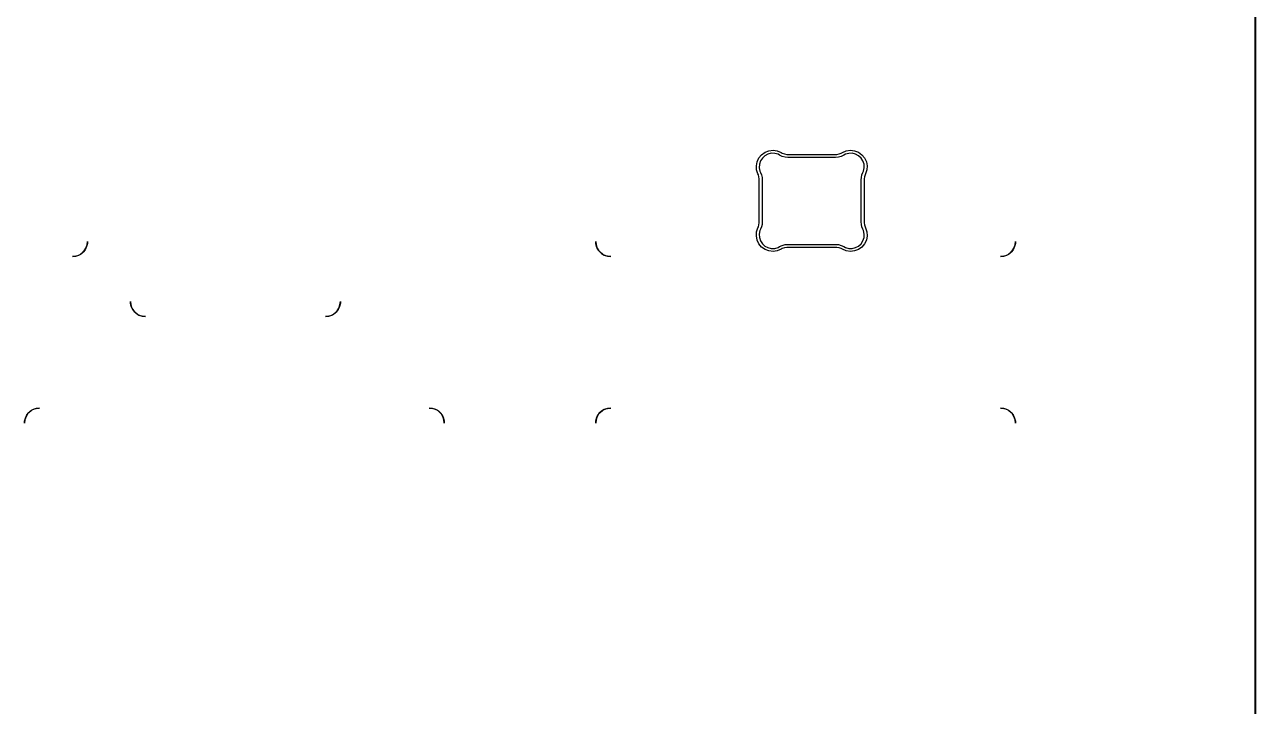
# Model space of a CAD drawing. Header units: millimetres. Extents: x -23 to 317, y -152 to -52.
# Drawn here: x 276.35 to 317.4, y -124.28 to -101.54 of the extents above; entities that cross this region are included whole.
import ezdxf

# ---------------------------------------------------------------- set-up
doc = ezdxf.new("R2010")
doc.units = ezdxf.units.MM
doc.layers.add('Edge.Cuts', color=40, linetype='CONTINUOUS', true_color=0xfabd2f)

msp = doc.modelspace()

# ---------------------------------------------------------------- linework, layer by layer
at = {"layer": 'Edge.Cuts', "linetype": 'CONTINUOUS'}
for p, q in [((317.395, -151.535), (317.395, -51.545)), ((317.405, -51.54), (317.405, -151.54)), ((300.844179, -105.986301), (300.934019, -105.87922)), ((300.934019, -105.87922), (301.04795, -105.798244)), ((301.044262, -105.913692), (300.959552, -105.99187)), ((301.145943, -105.859393), (301.044262, -105.913692)), ((301.04795, -105.798244), (301.178614, -105.748603)), ((301.258028, -105.832479), (301.145943, -105.859393)), ((301.178614, -105.748603), (301.317572, -105.733502)), ((301.373279, -105.834688), (301.258028, -105.832479)), ((301.317572, -105.733502), (301.455849, -105.753917)), ((301.48425, -105.865878), (301.373279, -105.834688)), ((301.455849, -105.753917), (301.584515, -105.80853)), ((301.534063, -105.89487), (301.48425, -105.865878)), ((301.621638, -105.936172), (301.534063, -105.89487)), ((301.584515, -105.80853), (301.618862, -105.82856)), ((301.618862, -105.82856), (301.693495, -105.856019)), ((301.693495, -105.856019), (301.771786, -105.869964)), ((301.771786, -105.869964), (301.811547, -105.869999)), ((301.811547, -105.869999), (301.81155, -105.87)), ((301.81155, -105.87), (303.400453, -105.87)), ((303.400453, -105.87), (303.440214, -105.869965)), ((303.440214, -105.869965), (303.518505, -105.85602)), ((303.518505, -105.85602), (303.593138, -105.828561)), ((303.677937, -105.894871), (303.590362, -105.936173)), ((303.593138, -105.828561), (303.627485, -105.808531)), ((303.627485, -105.808531), (303.756151, -105.753918)), ((303.72775, -105.865879), (303.677937, -105.894871)), ((303.838721, -105.834689), (303.72775, -105.865879)), ((303.756151, -105.753918), (303.894428, -105.733503)), ((303.953971, -105.83248), (303.838721, -105.834689)), ((303.894428, -105.733503), (304.033386, -105.748604)), ((304.066057, -105.859394), (303.953971, -105.83248)), ((304.033386, -105.748604), (304.16405, -105.798245)), ((304.167738, -105.913693), (304.066057, -105.859394)), ((304.16405, -105.798245), (304.277981, -105.879221)), ((304.252448, -105.99187), (304.167738, -105.913693)), ((304.277981, -105.879221), (304.36782, -105.986302)), ((300.758054, -106.249873), (300.784234, -106.11257)), ((300.767331, -106.389341), (300.758054, -106.249873)), ((300.784234, -106.11257), (300.844179, -105.986301)), ((300.861481, -106.198447), (300.854454, -106.313504)), ((300.854454, -106.313504), (300.876658, -106.426616)), ((300.897284, -106.088876), (300.861481, -106.198447)), ((300.959552, -105.99187), (300.897284, -106.088876)), ((301.715098, -105.961476), (301.621638, -105.936172)), ((301.811539, -105.969998), (301.715098, -105.961476)), ((301.811548, -105.97), (301.811539, -105.969998)), ((303.400453, -105.97), (301.811548, -105.97)), ((303.496902, -105.961477), (303.400453, -105.97)), ((303.590362, -105.936173), (303.496902, -105.961477)), ((304.314715, -106.088877), (304.252448, -105.99187)), ((304.350519, -106.198447), (304.314715, -106.088877)), ((304.335342, -106.426616), (304.357546, -106.313504)), ((304.357546, -106.313504), (304.350519, -106.198447)), ((304.36782, -105.986302), (304.427766, -106.112571)), ((304.427766, -106.112571), (304.453946, -106.249873)), ((304.453946, -106.249873), (304.444669, -106.389341)), ((300.811465, -106.521967), (300.767331, -106.389341)), ((300.826088, -106.552342), (300.811465, -106.521967)), ((300.845956, -106.616773), (300.826088, -106.552342)), ((300.856002, -106.683445), (300.845956, -106.616773)), ((300.856001, -106.717156), (300.856002, -106.683445)), ((300.856001, -106.717157), (300.856001, -106.717156)), ((300.856001, -108.122841), (300.856001, -106.717157)), ((300.876658, -106.426616), (300.901567, -106.478591)), ((300.901567, -106.478591), (300.931581, -106.555091)), ((300.931581, -106.555091), (300.949862, -106.635209)), ((300.949862, -106.635209), (300.956001, -106.717156)), ((300.956001, -106.717156), (300.956001, -106.717157)), ((300.956001, -106.717157), (300.956001, -108.122841)), ((304.255999, -106.717156), (304.262138, -106.635209)), ((304.255999, -106.717157), (304.255999, -106.717156)), ((304.255999, -108.122841), (304.255999, -106.717157)), ((304.262138, -106.635209), (304.280419, -106.555091)), ((304.280419, -106.555091), (304.310431, -106.478594)), ((304.310431, -106.478594), (304.310432, -106.478591)), ((304.310432, -106.478591), (304.335342, -106.426616)), ((304.366044, -106.616772), (304.355998, -106.683444)), ((304.355998, -106.683444), (304.355999, -106.717156)), ((304.355999, -106.717156), (304.355999, -106.717157)), ((304.355999, -106.717157), (304.355999, -108.122841)), ((304.385912, -106.552342), (304.366044, -106.616772)), ((304.400533, -106.521969), (304.385912, -106.552342)), ((304.400536, -106.521967), (304.400533, -106.521969)), ((304.444669, -106.389341), (304.400536, -106.521967)), ((300.767331, -108.450657), (300.811464, -108.318031)), ((300.811464, -108.318031), (300.811466, -108.318028)), ((300.811466, -108.318028), (300.826088, -108.287656)), ((300.826088, -108.287656), (300.845956, -108.223226)), ((300.845956, -108.223226), (300.856002, -108.156554)), ((300.856001, -108.122842), (300.856001, -108.122841)), ((300.856002, -108.156554), (300.856001, -108.122842)), ((300.901568, -108.361407), (300.876658, -108.413381)), ((300.931581, -108.284907), (300.901568, -108.361403)), ((300.901568, -108.361403), (300.901568, -108.361407)), ((300.949862, -108.204789), (300.931581, -108.284907)), ((300.956001, -108.122842), (300.949862, -108.204789)), ((300.956001, -108.122841), (300.956001, -108.122842)), ((304.262138, -108.204789), (304.255999, -108.122841)), ((304.280419, -108.284907), (304.262138, -108.204789)), ((304.310433, -108.361406), (304.280419, -108.284907)), ((304.335343, -108.413381), (304.310433, -108.361406)), ((304.355999, -108.122841), (304.355998, -108.156553)), ((304.355998, -108.156553), (304.366044, -108.223225)), ((304.366044, -108.223225), (304.385912, -108.287656)), ((304.385912, -108.287656), (304.400534, -108.318028)), ((304.400534, -108.318028), (304.400535, -108.31803)), ((304.400535, -108.31803), (304.44467, -108.450656)), ((278.43122, -108.891263), (278.44375, -108.78)), ((278.44375, -108.78), (278.443754, -108.836338)), ((295.4, -108.836336), (295.4, -108.78)), ((295.4, -108.78), (295.412536, -108.89126)), ((300.758054, -108.590125), (300.767331, -108.450657)), ((300.784234, -108.727427), (300.758054, -108.590125)), ((300.84418, -108.853696), (300.784234, -108.727427)), ((300.876658, -108.413381), (300.854454, -108.526494)), ((300.854454, -108.526494), (300.861482, -108.641551)), ((300.861482, -108.641551), (300.897285, -108.751121)), ((300.897285, -108.751121), (300.959553, -108.848127)), ((304.252449, -108.848128), (304.314717, -108.751121)), ((304.314717, -108.751121), (304.35052, -108.641551)), ((304.357547, -108.526494), (304.335343, -108.413381)), ((304.35052, -108.641551), (304.357547, -108.526494)), ((304.427767, -108.727427), (304.367822, -108.853697)), ((304.453947, -108.590124), (304.427767, -108.727427)), ((304.44467, -108.450656), (304.453947, -108.590124)), ((309.387464, -108.89126), (309.4, -108.78)), ((309.4, -108.78), (309.4, -108.836336)), ((278.211457, -109.206052), (278.109939, -109.254937)), ((278.160698, -109.230494), (278.255504, -109.170926)), ((278.299551, -109.135801), (278.211457, -109.206052)), ((278.255504, -109.170926), (278.334676, -109.091754)), ((278.369802, -109.047707), (278.299551, -109.135801)), ((278.334676, -109.091754), (278.394244, -108.996948)), ((278.418687, -108.946189), (278.369802, -109.047707)), ((278.394244, -108.996948), (278.43122, -108.891263)), ((278.443754, -108.836338), (278.418687, -108.946189)), ((295.425072, -108.946184), (295.4, -108.836336)), ((295.412536, -108.89126), (295.449516, -108.996942)), ((295.473959, -109.047699), (295.425072, -108.946184)), ((295.449516, -108.996942), (295.509085, -109.091745)), ((295.54421, -109.13579), (295.473959, -109.047699)), ((295.509085, -109.091745), (295.588255, -109.170915)), ((295.632301, -109.206041), (295.54421, -109.13579)), ((295.588255, -109.170915), (295.683058, -109.230484)), ((295.733816, -109.254928), (295.632301, -109.206041)), ((300.93402, -108.960776), (300.84418, -108.853696)), ((301.04795, -109.041752), (300.93402, -108.960776)), ((300.959553, -108.848127), (301.044262, -108.926304)), ((301.044262, -108.926304), (301.145944, -108.980603)), ((301.178614, -109.091394), (301.04795, -109.041752)), ((301.145944, -108.980603), (301.258029, -109.007517)), ((301.317572, -109.106494), (301.178614, -109.091394)), ((301.258029, -109.007517), (301.373279, -109.005308)), ((301.455849, -109.086079), (301.317572, -109.106494)), ((301.373279, -109.005308), (301.48425, -108.974118)), ((301.584504, -109.03147), (301.455849, -109.086079)), ((301.48425, -108.974118), (301.534063, -108.945126)), ((301.534063, -108.945126), (301.534072, -108.945123)), ((301.534072, -108.945123), (301.621639, -108.903826)), ((301.584516, -109.031468), (301.584504, -109.03147)), ((301.618863, -109.011438), (301.584516, -109.031468)), ((301.693496, -108.983979), (301.618863, -109.011438)), ((301.621639, -108.903826), (301.715099, -108.878522)), ((301.771787, -108.970034), (301.693496, -108.983979)), ((301.715099, -108.878522), (301.811548, -108.869999)), ((301.811548, -108.969999), (301.771787, -108.970034)), ((301.811548, -108.869999), (303.400452, -108.869999)), ((303.400452, -108.969999), (301.811548, -108.969999)), ((303.400452, -108.869999), (303.496902, -108.878522)), ((303.440214, -108.970033), (303.400452, -108.969999)), ((303.518505, -108.983979), (303.440214, -108.970033)), ((303.496902, -108.878522), (303.590362, -108.903826)), ((303.593138, -109.011438), (303.518505, -108.983979)), ((303.590362, -108.903826), (303.677937, -108.945128)), ((303.627485, -109.031468), (303.593138, -109.011438)), ((303.756151, -109.086081), (303.627485, -109.031468)), ((303.677937, -108.945128), (303.72775, -108.97412)), ((303.72775, -108.97412), (303.838722, -109.00531)), ((303.894428, -109.106496), (303.756151, -109.086081)), ((303.838722, -109.00531), (303.953972, -109.00752)), ((304.033387, -109.091396), (303.894428, -109.106496)), ((303.953972, -109.00752), (304.066058, -108.980605)), ((304.164051, -109.041754), (304.033387, -109.091396)), ((304.066058, -108.980605), (304.167739, -108.926306)), ((304.277982, -108.960778), (304.164051, -109.041754)), ((304.167739, -108.926306), (304.252449, -108.848128)), ((304.367822, -108.853697), (304.277982, -108.960778)), ((309.167699, -109.206041), (309.066184, -109.254928)), ((309.116942, -109.230484), (309.211745, -109.170915)), ((309.25579, -109.13579), (309.167699, -109.206041)), ((309.211745, -109.170915), (309.290915, -109.091745)), ((309.326041, -109.047699), (309.25579, -109.13579)), ((309.290915, -109.091745), (309.350484, -108.996942)), ((309.374928, -108.946184), (309.326041, -109.047699)), ((309.350484, -108.996942), (309.387464, -108.89126)), ((309.4, -108.836336), (309.374928, -108.946184)), ((277.94375, -109.28), (278.055013, -109.26747)), ((278.000088, -109.280004), (277.94375, -109.28)), ((278.109939, -109.254937), (278.000088, -109.280004)), ((278.055013, -109.26747), (278.160698, -109.230494)), ((295.683058, -109.230484), (295.78874, -109.267464)), ((295.843664, -109.28), (295.733816, -109.254928)), ((295.78874, -109.267464), (295.9, -109.28)), ((295.9, -109.28), (295.843664, -109.28)), ((308.9, -109.28), (309.01126, -109.267464)), ((308.956336, -109.28), (308.9, -109.28)), ((309.066184, -109.254928), (308.956336, -109.28)), ((309.01126, -109.267464), (309.116942, -109.230484)), ((279.881759, -110.836334), (279.88175, -110.78)), ((279.88175, -110.78), (279.894302, -110.891254)), ((279.906843, -110.946174), (279.881759, -110.836334)), ((286.881754, -110.836338), (286.856687, -110.946189)), ((286.86922, -110.891263), (286.88175, -110.78)), ((286.88175, -110.78), (286.881754, -110.836338)), ((279.894302, -110.891254), (279.93129, -110.996927)), ((279.955735, -111.04768), (279.906843, -110.946174)), ((279.93129, -110.996927), (279.99086, -111.091722)), ((280.025984, -111.135766), (279.955735, -111.04768)), ((279.99086, -111.091722), (280.070028, -111.17089)), ((280.11407, -111.206015), (280.025984, -111.135766)), ((280.070028, -111.17089), (280.164823, -111.23046)), ((280.215576, -111.254907), (280.11407, -111.206015)), ((280.164823, -111.23046), (280.270496, -111.267448)), ((280.325416, -111.279991), (280.215576, -111.254907)), ((286.547939, -111.254937), (286.438088, -111.280004)), ((286.493013, -111.26747), (286.598698, -111.230494)), ((286.649457, -111.206052), (286.547939, -111.254937)), ((286.598698, -111.230494), (286.693504, -111.170926)), ((286.737551, -111.135801), (286.649457, -111.206052)), ((286.693504, -111.170926), (286.772676, -111.091754)), ((286.807802, -111.047707), (286.737551, -111.135801)), ((286.772676, -111.091754), (286.832244, -110.996948)), ((286.856687, -110.946189), (286.807802, -111.047707)), ((286.832244, -110.996948), (286.86922, -110.891263)), ((280.270496, -111.267448), (280.38175, -111.28)), ((280.38175, -111.28), (280.325416, -111.279991)), ((286.38175, -111.28), (286.493013, -111.26747)), ((286.438088, -111.280004), (286.38175, -111.28)), ((276.459085, -114.518255), (276.399516, -114.613058)), ((276.423959, -114.562301), (276.49421, -114.47421)), ((276.538255, -114.439085), (276.459085, -114.518255)), ((276.49421, -114.47421), (276.582301, -114.403959)), ((276.633058, -114.379516), (276.538255, -114.439085)), ((276.582301, -114.403959), (276.683816, -114.355072)), ((276.73874, -114.342536), (276.633058, -114.379516)), ((276.683816, -114.355072), (276.793664, -114.33)), ((276.85, -114.33), (276.73874, -114.342536)), ((276.793664, -114.33), (276.85, -114.33)), ((289.96126, -114.342536), (289.85, -114.33)), ((289.85, -114.33), (289.906336, -114.33)), ((289.906336, -114.33), (290.016184, -114.355072)), ((290.066942, -114.379516), (289.96126, -114.342536)), ((290.016184, -114.355072), (290.117699, -114.403959)), ((290.161745, -114.439085), (290.066942, -114.379516)), ((290.117699, -114.403959), (290.20579, -114.47421)), ((290.240915, -114.518255), (290.161745, -114.439085)), ((290.20579, -114.47421), (290.276041, -114.562301)), ((290.300484, -114.613058), (290.240915, -114.518255)), ((295.509085, -114.518255), (295.449516, -114.613058)), ((295.473959, -114.562301), (295.54421, -114.47421)), ((295.588255, -114.439085), (295.509085, -114.518255)), ((295.54421, -114.47421), (295.632301, -114.403959)), ((295.683058, -114.379516), (295.588255, -114.439085)), ((295.632301, -114.403959), (295.733816, -114.355072)), ((295.78874, -114.342536), (295.683058, -114.379516)), ((295.733816, -114.355072), (295.843664, -114.33)), ((295.9, -114.33), (295.78874, -114.342536)), ((295.843664, -114.33), (295.9, -114.33)), ((309.01126, -114.342536), (308.9, -114.33)), ((308.9, -114.33), (308.956336, -114.33)), ((308.956336, -114.33), (309.066184, -114.355072)), ((309.116942, -114.379516), (309.01126, -114.342536)), ((309.066184, -114.355072), (309.167699, -114.403959)), ((309.211745, -114.439085), (309.116942, -114.379516)), ((309.167699, -114.403959), (309.25579, -114.47421)), ((309.290915, -114.518255), (309.211745, -114.439085)), ((309.25579, -114.47421), (309.326041, -114.562301)), ((309.350484, -114.613058), (309.290915, -114.518255)), ((276.35, -114.773664), (276.375072, -114.663816)), ((276.362536, -114.71874), (276.35, -114.83)), ((276.35, -114.83), (276.35, -114.773664)), ((276.399516, -114.613058), (276.362536, -114.71874)), ((276.375072, -114.663816), (276.423959, -114.562301)), ((290.276041, -114.562301), (290.324928, -114.663816)), ((290.337464, -114.71874), (290.300484, -114.613058)), ((290.324928, -114.663816), (290.35, -114.773664)), ((290.35, -114.83), (290.337464, -114.71874)), ((290.35, -114.773664), (290.35, -114.83)), ((295.4, -114.773664), (295.425072, -114.663816)), ((295.412536, -114.71874), (295.4, -114.83)), ((295.4, -114.83), (295.4, -114.773664)), ((295.449516, -114.613058), (295.412536, -114.71874)), ((295.425072, -114.663816), (295.473959, -114.562301)), ((309.326041, -114.562301), (309.374928, -114.663816)), ((309.387464, -114.71874), (309.350484, -114.613058)), ((309.374928, -114.663816), (309.4, -114.773664)), ((309.4, -114.83), (309.387464, -114.71874)), ((309.4, -114.773664), (309.4, -114.83))]:
    msp.add_line(p, q, dxfattribs=at)

doc.saveas('drawing.dxf')
